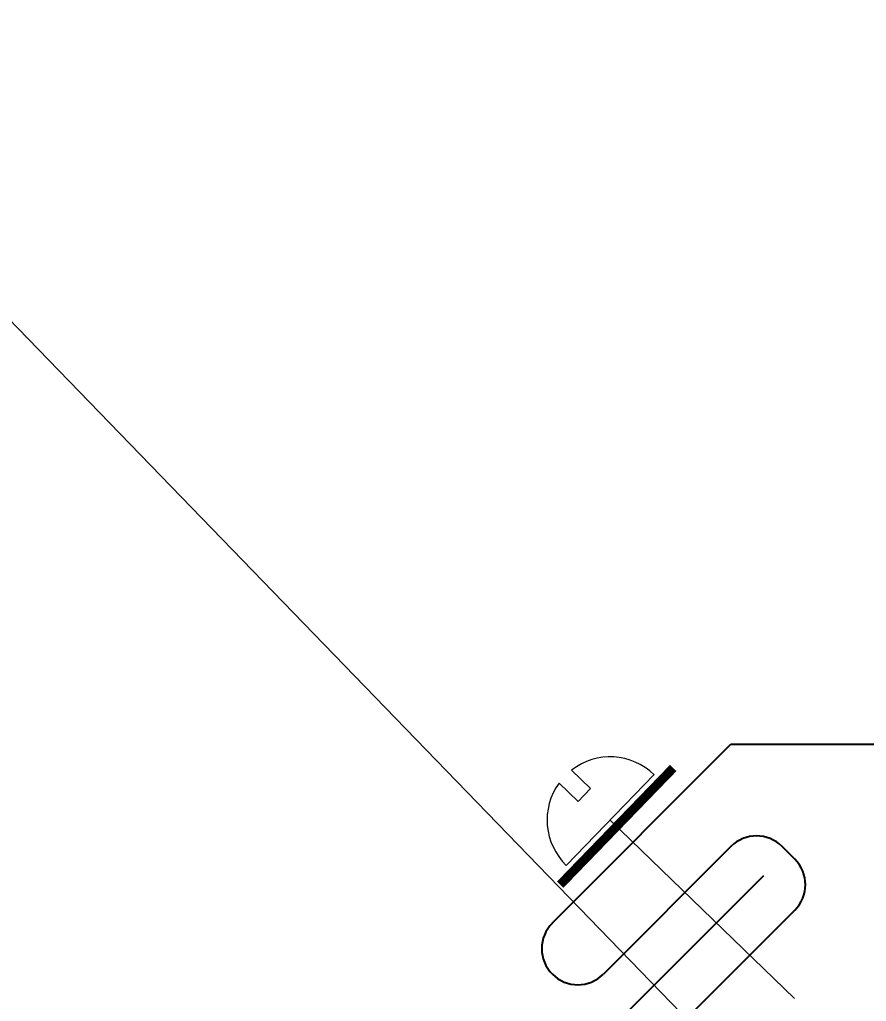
# Model space of a CAD drawing. Header units: inches. Extents: x 586 to 689, y 70 to 93.
# Drawn here: x 630.18 to 632.996, y 87.309 to 90.572 of the extents above; entities that cross this region are included whole.
import ezdxf
from ezdxf import colors
from ezdxf.entities.mleader import LeaderData, LeaderLine
from ezdxf.math import Vec2, Vec3

# ---------------------------------------------------------------- set-up
doc = ezdxf.new("R2010")
doc.units = ezdxf.units.IN
doc.header["$MEASUREMENT"] = 0
doc.layers.add('BP Metal', color=17, linetype='Continuous', true_color=0x803345)
doc.layers.add('BP Others', color=190, linetype='Continuous', lineweight=0)
doc.layers.add('BP Text', color=20, linetype='Continuous', lineweight=0)
doc.styles.get("Standard").update_dxf_attribs({"font": 'ARIALN.TTF'})

# ---------------------------------------------------------------- blocks, each defined once
blk = doc.blocks.new('_Dot')
at = {"color": 0, "linetype": 'ByBlock', "lineweight": -2}
blk.add_line((-0.5, 0), (-1, 0), dxfattribs=at)
at = {"color": 0, "linetype": 'ByBlock', "const_width": 0.5}
blk.add_lwpolyline([(-0.25, 0, 1), (0.25, 0, 1)], format="xyb", close=True, dxfattribs=at)

msp = doc.modelspace()

# ---------------------------------------------------------------- linework, layer by layer
at = {"layer": 'BP Metal'}
for p, q in [((631.9513, 87.5693), (632.5453, 88.1633)), ((632.5453, 88.1633), (634.8303, 88.1633)), ((632.5453, 87.8238), (632.121, 87.3996)), ((632.7574, 87.7814), (632.715, 87.8238))]:
    msp.add_line(p, q, dxfattribs=at)
at = {"layer": 'BP Metal', "flags": 128}
msp.add_lwpolyline([(632.6529, 87.7257), (632.0473, 87.1201, 0.267222), (632.0006, 86.9467), (632.6275, 79.9405), (630.2691, 79.9405)], format="xyb", dxfattribs=at)
msp.add_lwpolyline([(632.2483, 87.1026), (632.7574, 87.6117)], dxfattribs=at)
at = {"layer": 'BP Metal'}
for centre, start, end in [((632.6302, 87.739), 45, 135), ((632.6726, 87.6966), 315, 45), ((632.0362, 87.4844), 135, 225), ((632.0362, 87.4844), 225, 315)]:
    msp.add_arc(centre, 0.12, start, end, dxfattribs=at)
at = {"layer": 'BP Others'}
for p, q in [((632.0155, 88.0778), (632.0786, 88.0167)), ((631.9738, 88.0347), (632.0369, 87.9736)), ((631.9978, 87.7608), (632.29, 88.0625)), ((632.0369, 87.9736), (632.0786, 88.0167)), ((632.1439, 87.9116), (632.756, 87.3187))]:
    msp.add_line(p, q, dxfattribs=at)
at = {"layer": 'BP Others', "const_width": 0.03}
msp.add_lwpolyline([(631.9776, 87.6968), (632.3533, 88.0847)], dxfattribs=at)
at = {"layer": 'BP Others'}
for start, end in [(45.9094, 127.6962), (144.1226, 225.9094)]:
    msp.add_arc((632.1439, 87.9116), 0.21, start, end, dxfattribs=at)

# ---------------------------------------------------------------- leaders
at = {"layer": 'BP Text'}
ml = msp.add_multileader_mtext('Standard', dxfattribs=at)
ml.set_content('{\\fArial|b0|i0|c0|p34;TERMINATION BAR - FASTEN 8" O.C.}', color=256)
ml.set_leader_properties(color=256, lineweight=0)
ml.set_arrow_properties(name='DOT')
ml.build(insert=Vec2(0, 0))
ml.multileader.update_dxf_attribs({"text_left_attachment_type": 2, "text_right_attachment_type": 2, "dogleg_length": 0.36, "arrow_head_size": 0.25, "scale": 4})
ctx = ml.context
ctx.base_point, ctx.scale, ctx.char_height, ctx.arrow_head_size, ctx.landing_gap_size, ctx.plane_origin = Vec3(617.6513, 91.5772), 4, 0.36, 0.25, 0.18, Vec3(581.2993, 99.0552)
ctx.left_attachment, ctx.right_attachment, ctx.text_align_type = 2, 2, 2
notes = []
notes.append((ctx, [(1, (1, 1, 0), (628.2061, 91.5772), (-1, 0), 1.4097, [(0, [(632.8208, 86.8151)], 0, [])])]))
ctx.mtext.insert, ctx.mtext.alignment, ctx.mtext.flow_direction = Vec3(626.6164, 91.7634), 3, 5
ml = msp.add_multileader_mtext('Standard', dxfattribs=at)
ml.set_content('{\\fArial|b0|i0|c0|p34;OVERBURDEN}', color=256)
ml.set_leader_properties(color=256, lineweight=0)
ml.set_arrow_properties(name='DOT')
ml.build(insert=Vec2(0, 0))
ml.multileader.update_dxf_attribs({"text_left_attachment_type": 2, "text_right_attachment_type": 2, "dogleg_length": 0.36, "arrow_head_size": 0.25, "scale": 4})
ctx = ml.context
ctx.base_point, ctx.scale, ctx.char_height, ctx.arrow_head_size, ctx.landing_gap_size, ctx.plane_origin = Vec3(621.5772, 90.3272), 4, 0.36, 0.25, 0.18, Vec3(581.5516, 97.038)
ctx.left_attachment, ctx.right_attachment, ctx.text_align_type = 2, 2, 2
notes.append((ctx, [(1, (1, 1, 0), (626.5612, 90.3272), (-1, 0), 1.1407, [(0, [(631.4406, 82.7626)], 0, [])])]))
ctx.mtext.insert, ctx.mtext.alignment, ctx.mtext.flow_direction = Vec3(625.2405, 90.5134), 3, 5
ml = msp.add_multileader_mtext('Standard', dxfattribs=at)
ml.set_content('{\\fArial|b0|i0|c0|p34;RAM PROTECTION COURSE SET IN \\A1;BLACK PEARL\\H0.75833x;\\S®^;\\H1.31869x; PRIMER-ADHESIVE}', color=256)
ml.set_leader_properties(color=256, lineweight=0)
ml.set_arrow_properties(name='DOT')
ml.build(insert=Vec2(0, 0))
ml.multileader.update_dxf_attribs({"text_left_attachment_type": 2, "text_right_attachment_type": 2, "dogleg_length": 0.36, "arrow_head_size": 0.25, "scale": 4})
ctx = ml.context
ctx.base_point, ctx.scale, ctx.char_height, ctx.arrow_head_size, ctx.landing_gap_size, ctx.plane_origin = Vec3(615.1593, 89.0772), 4, 0.36, 0.25, 0.18, Vec3(598.583, 94.6144)
ctx.left_attachment, ctx.right_attachment, ctx.text_align_type = 2, 2, 2
notes.append((ctx, [(1, (1, 1, 0), (625.4876, 89.0772), (-1, 0), 1.443, [(0, [(632.7843, 77.6651)], 0, []), (1, [(628.8627, 76.1753)], 0, [])])]))
ctx.mtext.insert, ctx.mtext.width, ctx.mtext.alignment, ctx.mtext.flow_direction = Vec3(623.8646, 89.5694), 8.781757, 3, 5
for ctx, leaders in notes:
    for number, flags, end, landing, length, lines in leaders:
        leader = LeaderData()
        leader.index, (leader.has_last_leader_line, leader.has_dogleg_vector, leader.attachment_direction) = number, flags
        leader.last_leader_point, leader.dogleg_vector, leader.dogleg_length = Vec3(end), Vec3(landing), length
        for number, points, colour, breaks in lines:
            line = LeaderLine()
            line.index, line.vertices, line.color, line.breaks = number, Vec3.list(points), colors.encode_raw_color(colour), breaks
            leader.lines.append(line)
        ctx.leaders.append(leader)

doc.saveas('drawing.dxf')
